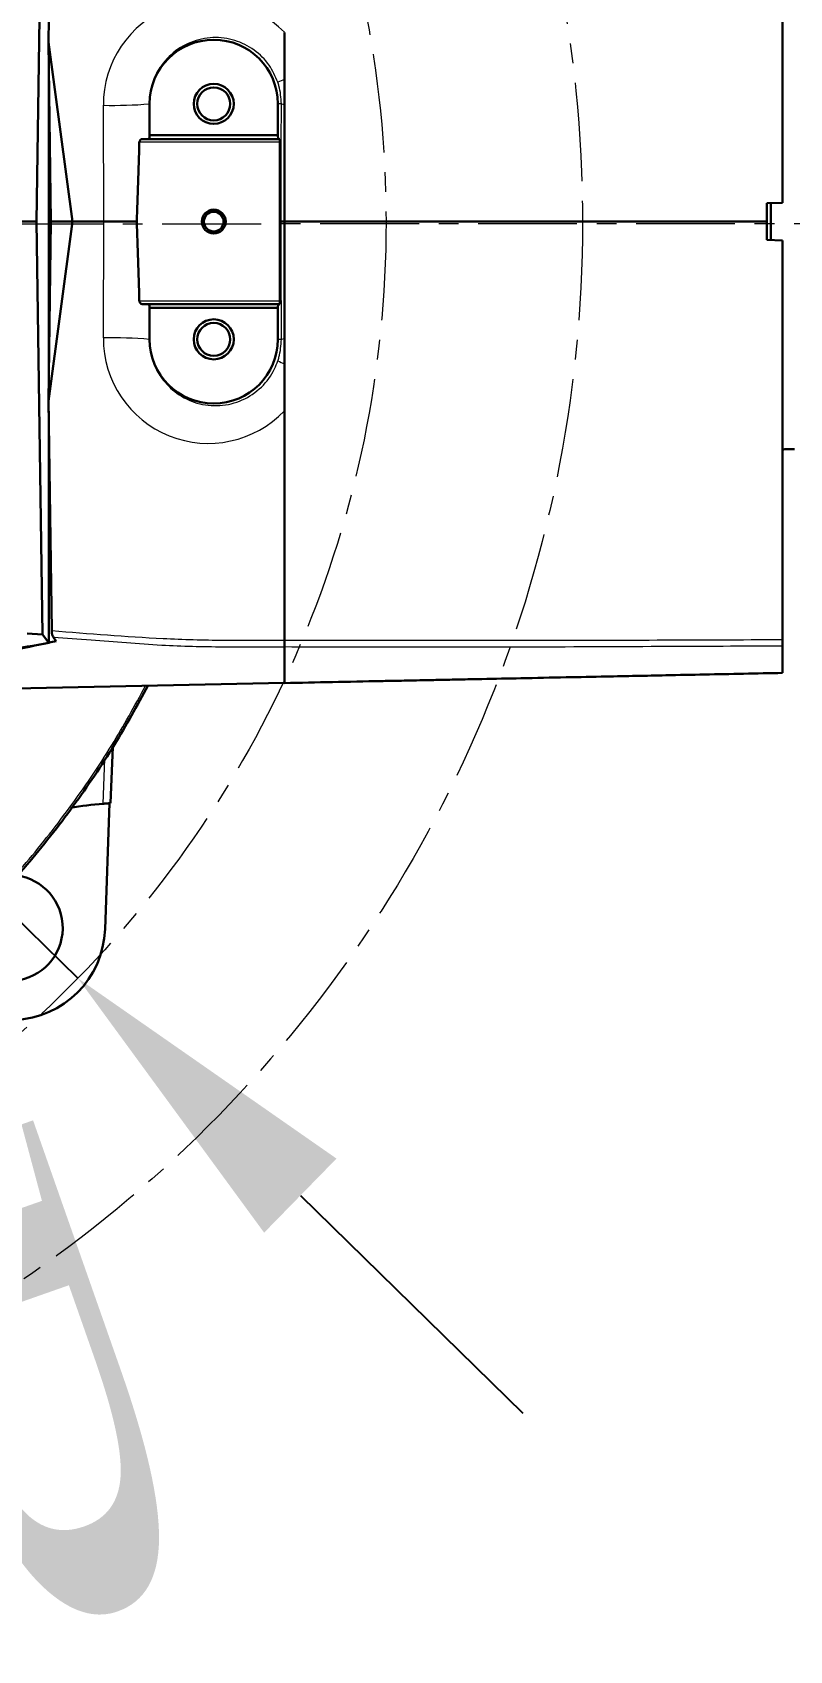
# Model space of a CAD drawing. Header units: millimetres. Extents: x 0 to 8400, y 0 to 5940.
# Drawn here: x 2461.6 to 2559, y 1826.1 to 2034.2 of the extents above; entities that cross this region are included whole.
import ezdxf

# ---------------------------------------------------------------- set-up
doc = ezdxf.new("R2010")
doc.units = ezdxf.units.MM
doc.linetypes.add('CENTERX2', pattern=[20.32, 12.7, -2.54, 2.54, -2.54])
doc.styles.get("Standard").update_dxf_attribs({"font": 'times.ttf', "width": 2, "height": 50})
doc.dimstyles.new('ISO-25', dxfattribs={"dimtxt": 40, "dimasz": 40, "dimexe": 1.25, "dimexo": 0.625, "dimtad": 1, "dimtxsty": 'Standard', "dimcen": 2.5, "dimclrd": 1, "dimclrt": 1, "dimadec": 0, "dimazin": 0, "dimtfac": 1, "dimtmove": 0, "dimatfit": 3, "dimfxl": 1, "dimarcsym": 0})

# ---------------------------------------------------------------- blocks, each defined once
blk = doc.blocks.new('*D14')
at = {"color": 1, "lineweight": -2, "transparency": 16777216}
blk.add_arc((2367.81, 2009.87), 906.21, 82.52924, 97.47076, dxfattribs=at)
at = {"color": 1, "lineweight": 25, "transparency": 16777216}
for points in [[(2251, 2901.8), (2248.97, 2914.98), (2210.45, 2902.31)], [(2486.65, 2914.98), (2484.62, 2901.8), (2525.17, 2902.31)]]:
    blk.add_solid(points, dxfattribs=at)
at = {"layer": 'Defpoints', "color": 0, "lineweight": 25, "transparency": 16777216}
for p in [(2420.5, 2914.55), (2209.89, 2905.5), (2525.73, 2905.5), (2367.81, 2009.87), (2367.81, 2009.87)]:
    blk.add_point(p, dxfattribs=at)
at = {"color": 1, "lineweight": 25, "transparency": 16777216, "insert": (2367.81, 2937.05), "char_height": 40, "attachment_point": 5}
blk.add_mtext('20°', dxfattribs=at)
blk = doc.blocks.new('*D16')
at = {"color": 1, "lineweight": -2, "transparency": 16777216}
for p, q in [((2367.81, 2009.87), (2422.34, 1854.64)), ((2514.19, 1593.15), (2435.59, 1816.9))]:
    blk.add_line(p, q, dxfattribs=at)
at = {"color": 1, "lineweight": 25, "transparency": 16777216}
blk.add_solid([(2441.88, 1819.11), (2429.3, 1814.69), (2422.34, 1854.64)], dxfattribs=at)
at = {"layer": 'Defpoints', "color": 0, "lineweight": 25, "transparency": 16777216}
for p in [(2367.81, 2009.87), (2422.34, 1854.64)]:
    blk.add_point(p, dxfattribs=at)
at = {"color": 1, "lineweight": 25, "transparency": 16777216, "insert": (2505.62, 1694.62), "char_height": 40, "attachment_point": 5, "rotation": 289.3549}
blk.add_mtext('R164,53', dxfattribs=at)
blk = doc.blocks.new('*D17')
at = {"color": 1, "lineweight": -2, "transparency": 16777216}
for p, q in [((2088.8, 2282.43), (2239.59, 2135.13)), ((2467.42, 1912.57), (2268.2, 2107.18)), ((2496.04, 1884.62), (2524.65, 1856.66))]:
    blk.add_line(p, q, dxfattribs=at)
at = {"color": 1, "lineweight": 25, "transparency": 16777216}
for points in [[(2244.24, 2139.9), (2234.93, 2130.36), (2268.2, 2107.18)], [(2500.69, 1889.38), (2491.38, 1879.85), (2467.42, 1912.57)]]:
    blk.add_solid(points, dxfattribs=at)
at = {"layer": 'Defpoints', "color": 0, "lineweight": 25, "transparency": 16777216}
for p in [(2268.2, 2107.18), (2467.42, 1912.57)]:
    blk.add_point(p, dxfattribs=at)
at = {"color": 1, "lineweight": 25, "transparency": 16777216, "insert": (2167.86, 2241.16), "char_height": 40, "attachment_point": 5, "rotation": 315.6709}
blk.add_mtext('∅278,5', dxfattribs=at)

msp = doc.modelspace()

# ---------------------------------------------------------------- linework, layer by layer
at = {"color": 7, "linetype": 'Continuous', "lineweight": 30}
for p, q in [((2462.875, 2062.968), (2462.097, 2009.872)), ((2464.062, 2062.465), (2463.654, 2032.954)), ((2558.077, 2012.294), (2558.077, 2063.617)), ((2493.982, 2028.309), (2493.982, 2034.203)), ((2466.727, 2009.872), (2463.654, 2032.954)), ((2463.93, 2009.872), (2463.654, 2032.954)), ((2463.672, 1988.266), (2463.672, 2031.477)), ((2476.646, 2025.012), (2476.646, 2020.975)), ((2493.149, 2020.975), (2493.149, 2025.012)), ((2476.639, 2020.901), (2476.646, 2020.975)), ((2476.646, 2020.975), (2493.149, 2020.975)), ((2493.149, 2020.975), (2493.193, 2020.47)), ((2475.668, 2020.47), (2476.581, 2020.47)), ((2493.193, 2020.47), (2476.581, 2020.47)), ((2493.379, 2020.47), (2493.193, 2020.47)), ((2493.414, 2020.066), (2493.414, 2009.872)), ((2556.058, 2012.224), (2558.077, 2012.294)), ((2556.058, 2012.224), (2556.058, 2009.872)), ((2556.563, 2007.502), (2556.563, 2012.241)), ((2458.743, 2009.872), (2462.097, 2009.872)), ((2462.875, 1956.776), (2462.097, 2009.872)), ((2463.654, 1986.789), (2466.727, 2009.872)), ((2463.93, 2009.872), (2463.654, 1986.789)), ((2466.727, 2009.872), (2463.93, 2009.872)), ((2466.727, 2009.872), (2470.743, 2009.872)), ((2474.992, 2009.872), (2470.743, 2009.872)), ((2493.414, 2009.872), (2493.414, 1999.677)), ((2493.982, 2009.872), (2556.058, 2009.872)), ((2556.058, 2007.52), (2556.058, 2009.872)), ((2556.058, 2007.52), (2558.077, 2007.449)), ((2558.077, 2007.449), (2558.077, 1956.126)), ((2476.581, 1999.273), (2475.668, 1999.273)), ((2476.581, 1999.273), (2493.193, 1999.273)), ((2476.646, 1998.768), (2476.639, 1998.842)), ((2476.646, 1998.768), (2476.646, 1994.731)), ((2493.149, 1998.768), (2476.646, 1998.768)), ((2493.193, 1999.273), (2493.149, 1998.768)), ((2493.149, 1994.731), (2493.149, 1998.768)), ((2493.193, 1999.273), (2493.379, 1999.273)), ((2493.982, 1991.434), (2493.982, 1985.54)), ((2464.062, 1957.278), (2463.654, 1986.789)), ((2463.672, 1955.71), (2463.672, 1985.514)), ((2493.982, 1985.532), (2493.982, 1956.047)), ((2493.982, 1985.355), (2493.982, 1956.06)), ((2558.077, 1980.516), (2558.379, 1980.6)), ((2462.874, 1956.776), (2460.882, 1956.922)), ((2462.874, 1956.776), (2463.672, 1955.71)), ((2464.278, 1956.393), (2464.62, 1955.917)), ((2493.982, 1950.543), (2459.316, 1949.828)), ((2471.629, 1935.078), (2471.921, 1942.313)), ((2471.478, 1935.069), (2470.911, 1918.866))]:
    msp.add_line(p, q, dxfattribs=at)
at = {"color": 8, "linetype": 'Continuous', "lineweight": 15}
for p, q in [((2476.627, 2025.012), (2476.646, 2025.012)), ((2476.627, 2025.012), (2476.639, 2020.901)), ((2493.603, 2025.012), (2493.149, 2025.012)), ((2470.743, 2009.872), (2470.697, 2024.836)), ((2493.414, 2020.066), (2475.324, 2020.066)), ((2470.697, 1994.907), (2470.743, 2009.872)), ((2493.554, 2009.872), (2493.414, 2009.872)), ((2475.324, 1999.677), (2493.414, 1999.677)), ((2476.639, 1998.842), (2476.627, 1994.731)), ((2476.627, 1994.731), (2476.646, 1994.731)), ((2493.603, 1994.731), (2493.149, 1994.731)), ((2470.672, 1935.009), (2470.906, 1940.803))]:
    msp.add_line(p, q, dxfattribs=at)
at = {"color": 7, "linetype": 'CENTERX2', "lineweight": 0}
msp.add_line((2092.204, 2009.479), (3327.51, 2009.872), dxfattribs=at)
at = {"color": 8, "linetype": 'Continuous', "lineweight": 15, "flags": 128}
for points in [[(2493.554, 2009.872), (2493.587, 2019.958), (2493.603, 2025.012)], [(2493.603, 1994.731), (2493.57, 2004.818), (2493.554, 2009.872)]]:
    msp.add_lwpolyline(points, dxfattribs=at)
at = {"color": 7, "linetype": 'CENTERX2', "lineweight": 0}
for radius in [164.527, 139.25]:
    msp.add_circle((2367.811, 2009.872), radius, dxfattribs=at)
at = {"color": 7, "linetype": 'Continuous', "lineweight": 30}
for centre, radius in [((2484.897, 2025.012), 2.574), ((2484.897, 2025.012), 2.12), ((2484.897, 2009.872), 1.539), ((2484.897, 2009.872), 1.262), ((2484.897, 1994.731), 2.574), ((2484.897, 1994.731), 2.12)]:
    msp.add_circle(centre, radius, dxfattribs=at)
at = {"color": 7, "linetype": 'CENTERX2', "lineweight": 0}
msp.add_arc((2367.811, 2009.872), 709.586, 100, 80, dxfattribs=at)
at = {"color": 7, "linetype": 'Continuous', "lineweight": 30}
for centre, radius, start, end in [((2484.897, 2025.012), 8.252, 0, 180), ((2484.897, 1994.731), 8.252, 180, 0), ((2474.804, 1884.71), 50.468, 94.69587, 99.50997), ((2458.654, 1919.028), 6.813, 191.86398, 82.87851)]:
    msp.add_arc(centre, radius, start, end, dxfattribs=at)
at = {"color": 8, "linetype": 'Continuous', "lineweight": 15}
for centre, radius, start, end in [((2496.359, 2021.232), 7.299, 109.012, 116.11684), ((2472.087, 2077.96), 53.142, 268.50156, 274.90109), ((2494.064, 2026.79), 1.837, 255.46321, 267.4395), ((2472.087, 1941.783), 53.142, 85.09891, 91.49844), ((2494.064, 1992.953), 1.837, 92.5605, 104.53679), ((2496.359, 1998.511), 7.299, 243.88316, 250.988)]:
    msp.add_arc(centre, radius, start, end, dxfattribs=at)
for centre, major_axis, start_param, end_param in [((2484.21, 2024.878), (13.263, 2.589), 0.5697293, 2.9518851), ((2484.21, 1994.865), (13.263, -2.589), 3.3313002, 5.713456)]:
    msp.add_ellipse(centre, major_axis=major_axis, ratio=0.9998687, start_param=start_param, end_param=end_param, dxfattribs=at)
at = {"color": 7, "linetype": 'Continuous', "lineweight": 30}
for centre, major_axis, ratio, start_param, end_param in [((2471.61, 2021.326), (5.043, -0.212), 0.9667069, 6.1503264, 6.2395254), ((2471.315, 2118.063), (-0.442, 144.541), 0.0349161, 3.8664584, 3.9672617), ((2493.379, 2020.066), (0, 0.404), 0.0874887, 4.712389, 6.2831853), ((2471.315, 1901.68), (-0.442, -144.541), 0.0349161, 2.3159236, 2.4167269), ((2471.61, 1998.417), (5.043, 0.212), 0.9667069, 0.0436599, 0.1328589), ((2493.379, 1999.677), (0, 0.404), 0.0874887, 3.1415927, 4.712389), ((2458.783, 1919.334), (-8.802, 8.385), 0.9963623, 2.3687655, 3.8659853)]:
    msp.add_ellipse(centre, major_axis=major_axis, ratio=ratio, start_param=start_param, end_param=end_param, dxfattribs=at)
at = {"color": 8, "linetype": 'Continuous', "lineweight": 15}
for points, knots in [([(2493.146, 2027.785), (2492.812, 2028.547), (2492.105, 2030.157), (2490.147, 2032.06), (2487.63, 2033.323), (2484.76, 2033.697), (2481.864, 2033.08), (2479.306, 2031.484), (2477.464, 2029.102), (2476.695, 2026.79), (2476.642, 2025.411), (2476.627, 2025.012)], [0, 0, 0, 0, 0.1019031, 0.2151235, 0.3316317, 0.4526995, 0.5778642, 0.7047969, 0.8300585, 0.950811, 1, 1, 1, 1]), ([(2493.603, 2025.012), (2493.55, 2025.793), (2493.487, 2026.738), (2493.197, 2027.631), (2493.146, 2027.785)], [0, 0, 0, 0, 0.8274083, 1, 1, 1, 1]), ([(2476.627, 1994.731), (2476.698, 1993.879), (2476.847, 1992.102), (2478.107, 1989.652), (2480.098, 1987.646), (2482.717, 1986.374), (2485.677, 1986.047), (2488.614, 1986.765), (2491.103, 1988.446), (2492.533, 1990.364), (2493.014, 1991.614), (2493.146, 1991.958)], [0, 0, 0, 0, 0.1047818, 0.2183734, 0.33583, 0.4581257, 0.5841276, 0.7109382, 0.8351498, 0.9546226, 1, 1, 1, 1]), ([(2493.146, 1991.958), (2493.197, 1992.112), (2493.487, 1993.005), (2493.55, 1993.95), (2493.603, 1994.731)], [0, 0, 0, 0, 0.1725917, 1, 1, 1, 1]), ([(2464.062, 1957.278), (2468.829, 1956.887), (2476.187, 1956.282), (2486.173, 1955.997), (2491.377, 1956.03), (2493.982, 1956.047)], [0, 0, 0, 0, 0.4789709, 0.7392742, 1, 1, 1, 1]), ([(2493.982, 1955.154), (2491.352, 1955.14), (2486.09, 1955.111), (2477.788, 1955.314), (2470.534, 1955.951), (2465.891, 1956.279), (2464.278, 1956.393)], [0, 0, 0, 0, 0.265126, 0.53036394, 0.83683245, 1, 1, 1, 1]), ([(2493.982, 1956.06), (2504.581, 1956.041), (2525.946, 1956.004), (2547.311, 1956.085), (2558.077, 1956.126)], [0, 0, 0, 0, 0.4961289, 1, 1, 1, 1]), ([(2558.077, 1955.27), (2558.077, 1955.27), (2550.316, 1955.27), (2524.634, 1955.092), (2504.124, 1955.142), (2493.982, 1955.167)], [0, 0, 0, 0, 0.0000013, 0.5054965, 1, 1, 1, 1]), ([(2453.939, 1920.038), (2456.12, 1922.32), (2460.481, 1926.885), (2466.421, 1934.435), (2471.733, 1942.16), (2474.726, 1947.605), (2476.139, 1950.175)], [0, 0, 0, 0, 0.2538364, 0.5076649, 0.767635, 1, 1, 1, 1])]:
    msp.add_open_spline(points, degree=3, knots=knots, dxfattribs=at)
at = {"color": 7, "linetype": 'Continuous', "lineweight": 30}
for points, knots in [([(2493.982, 2028.132), (2493.982, 2029.091), (2493.982, 2031.036), (2493.982, 2033.143), (2493.982, 2034.211)], [0, 0, 0, 0, 0.4933835, 1, 1, 1, 1]), ([(2493.982, 2024.955), (2493.982, 2025.378), (2493.982, 2026.24), (2493.982, 2027.28), (2493.982, 2027.909), (2493.982, 2028.132)], [0, 0, 0, 0, 0.3829908, 0.7811501, 1, 1, 1, 1]), ([(2493.982, 2009.872), (2493.982, 2010.427), (2493.982, 2014.346), (2493.982, 2019.374), (2493.982, 2023.846), (2493.982, 2024.955)], [0, 0, 0, 0, 0.1105413, 0.7794397, 1, 1, 1, 1]), ([(2475.324, 2020.066), (2475.328, 2020.104), (2475.336, 2020.179), (2475.385, 2020.29), (2475.467, 2020.392), (2475.569, 2020.459), (2475.639, 2020.467), (2475.668, 2020.47)], [0, 0, 0, 0, 0.1546471, 0.3084892, 0.5262234, 0.8015218, 1, 1, 1, 1]), ([(2493.982, 2009.872), (2493.87, 2009.872), (2493.67, 2009.872), (2493.58, 2009.872), (2493.556, 2009.872), (2493.554, 2009.872)], [0, 0, 0, 0, 0.54003066, 0.96892791, 1, 1, 1, 1]), ([(2493.982, 1994.788), (2493.982, 1995.407), (2493.982, 1996.153), (2493.982, 1997.402), (2493.982, 2000.049), (2493.982, 2004.331), (2493.982, 2008.109), (2493.982, 2009.872)], [0, 0, 0, 0, 0.1232043, 0.1482666, 0.2485156, 0.6495119, 1, 1, 1, 1]), ([(2475.668, 1999.273), (2475.627, 1999.28), (2475.542, 1999.293), (2475.432, 1999.385), (2475.361, 1999.5), (2475.33, 1999.598), (2475.325, 1999.656), (2475.324, 1999.677)], [0, 0, 0, 0, 0.2802804, 0.57179229, 0.76019937, 0.91357902, 1, 1, 1, 1]), ([(2493.982, 1991.611), (2493.982, 1992.114), (2493.982, 1993.131), (2493.982, 1994.231), (2493.982, 1994.788)], [0, 0, 0, 0, 0.4941971, 1, 1, 1, 1]), ([(2493.982, 1985.532), (2493.982, 1986.185), (2493.982, 1987.509), (2493.982, 1989.543), (2493.982, 1990.886), (2493.982, 1991.611)], [0, 0, 0, 0, 0.3095635, 0.6271551, 1, 1, 1, 1]), ([(2559.591, 1980.6), (2559.536, 1980.6), (2559.427, 1980.6), (2558.818, 1980.6), (2558.405, 1980.6), (2558.379, 1980.6)], [0, 0, 0, 0, 0.486296, 0.9678811, 1, 1, 1, 1]), ([(2464.278, 1956.393), (2464.239, 1956.462), (2464.16, 1956.601), (2464.081, 1956.925), (2464.068, 1957.169), (2464.062, 1957.278)], [0, 0, 0, 0, 0.3537015, 0.709072, 1, 1, 1, 1]), ([(2464.62, 1955.917), (2462.797, 1955.53), (2459.152, 1954.755), (2451.781, 1953.632), (2437.285, 1951.909), (2424.61, 1950.682), (2415.646, 1949.814)], [0, 0, 0, 0, 0.1130235, 0.2260092, 0.4526503, 1, 1, 1, 1]), ([(2463.672, 1955.71), (2460.047, 1955.047), (2450.291, 1953.263), (2434.33, 1951.605), (2422.033, 1950.424), (2415.929, 1949.838)], [0, 0, 0, 0, 0.2294325, 0.6175477, 1, 1, 1, 1]), ([(2493.982, 1956.06), (2493.982, 1955.948), (2493.982, 1955.724), (2493.982, 1955.432), (2493.982, 1955.253), (2493.982, 1955.186), (2493.982, 1955.167)], [0, 0, 0, 0, 0.2927375, 0.5854036, 0.8803514, 1, 1, 1, 1]), ([(2493.982, 1956.047), (2493.982, 1955.935), (2493.982, 1955.711), (2493.982, 1955.419), (2493.982, 1955.241), (2493.982, 1955.173), (2493.982, 1955.154)], [0, 0, 0, 0, 0.2929953, 0.5859059, 0.8811018, 1, 1, 1, 1]), ([(2493.982, 1950.531), (2493.982, 1950.995), (2493.982, 1951.692), (2493.982, 1953.284), (2493.982, 1954.537), (2493.982, 1955.167)], [0, 0, 0, 0, 0.49851109, 0.74810416, 1, 1, 1, 1]), ([(2493.982, 1950.543), (2493.982, 1950.619), (2493.982, 1951.035), (2493.982, 1951.812), (2493.982, 1953.206), (2493.982, 1954.503), (2493.982, 1955.154)], [0, 0, 0, 0, 0.08842768, 0.47890651, 0.73818791, 1, 1, 1, 1]), ([(2558.077, 1956.126), (2558.077, 1956.014), (2558.077, 1955.791), (2558.077, 1955.498), (2558.077, 1955.34), (2558.077, 1955.278), (2558.077, 1955.27)], [0, 0, 0, 0, 0.3165797, 0.6330403, 0.9519957, 1, 1, 1, 1]), ([(2558.077, 1951.833), (2558.077, 1952.013), (2558.077, 1952.358), (2558.077, 1952.946), (2558.077, 1953.676), (2558.077, 1954.3), (2558.077, 1954.966), (2558.077, 1955.27)], [0, 0, 0, 0, 0.3299064, 0.6339055, 0.774105, 0.8969066, 1, 1, 1, 1]), ([(2476.426, 1950.181), (2475.029, 1947.633), (2472.101, 1942.298), (2466.863, 1934.611), (2460.954, 1927.024), (2456.535, 1922.367), (2454.326, 1920.038)], [0, 0, 0, 0, 0.2305938, 0.4830258, 0.7415096, 1, 1, 1, 1]), ([(2558.077, 1951.833), (2556.397, 1951.799), (2553.049, 1951.731), (2548.064, 1951.63), (2543.464, 1951.536), (2539.231, 1951.45), (2534.954, 1951.363), (2530.008, 1951.263), (2524.68, 1951.155), (2520.103, 1951.062), (2516.63, 1950.991), (2514.119, 1950.94), (2511.98, 1950.897), (2510.215, 1950.861), (2508.391, 1950.824), (2503.022, 1950.715), (2498.116, 1950.615), (2493.982, 1950.531)], [0, 0, 0, 0, 0.0781793, 0.1557994, 0.2338408, 0.2934448, 0.3540151, 0.434133, 0.5250301, 0.6034501, 0.648459, 0.6876511, 0.721026, 0.7485842, 0.7703254, 0.8064039, 1, 1, 1, 1]), ([(2470.672, 1935.009), (2470.732, 1935.014), (2470.905, 1935.028), (2471.174, 1935.048), (2471.428, 1935.065), (2471.597, 1935.076), (2471.617, 1935.078), (2471.628, 1935.078)], [0, 0, 0, 0, 0.1181841, 0.342108, 0.5633964, 0.7833434, 1, 1, 1, 1])]:
    msp.add_open_spline(points, degree=3, knots=knots, dxfattribs=at)

# ---------------------------------------------------------------- dimensions: what is measured, and where the dimension line sits
at = {"color": 0, "lineweight": 25}
dim = msp.add_angular_dim_2l(base=(2420.502, 2914.548), line1=((2367.811, 2009.872), (2525.733, 2905.496)), line2=((2367.811, 2009.872), (2209.888, 2905.496)), dimstyle='ISO-25', dxfattribs=at)
dim.commit()
dim.dimension.update_dxf_attribs({"geometry": '*D14', "text_midpoint": (2367.811, 2937.052)})
dim = msp.add_diameter_dim_2p(p1=(2467.422, 1912.566), p2=(2268.199, 2107.177), dimstyle='ISO-25', dxfattribs=at)
dim.commit()
dim.dimension.update_dxf_attribs({"geometry": '*D17', "text_midpoint": (2167.863, 2241.158)})
dim = msp.add_radius_dim(center=(2367.811, 2009.872), mpoint=(2422.338, 1854.643), dimstyle='ISO-25', dxfattribs=at)
dim.commit()
dim.dimension.update_dxf_attribs({"geometry": '*D16', "text_midpoint": (2505.62, 1694.623)})

doc.saveas('drawing.dxf')
